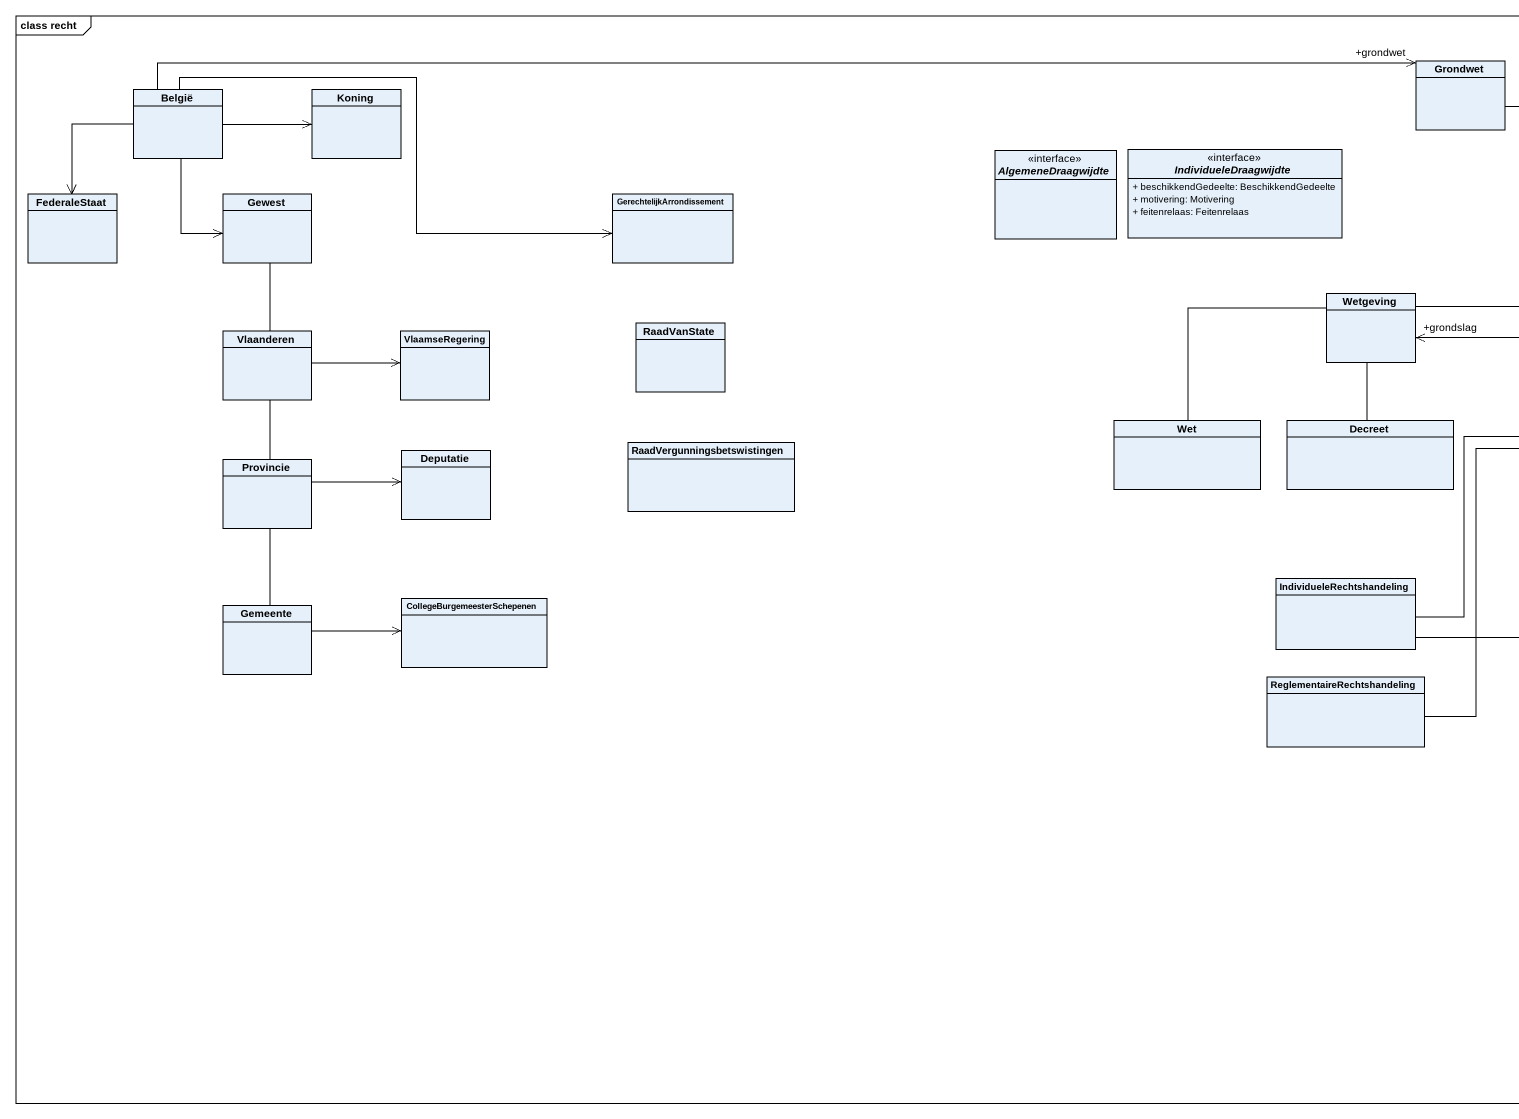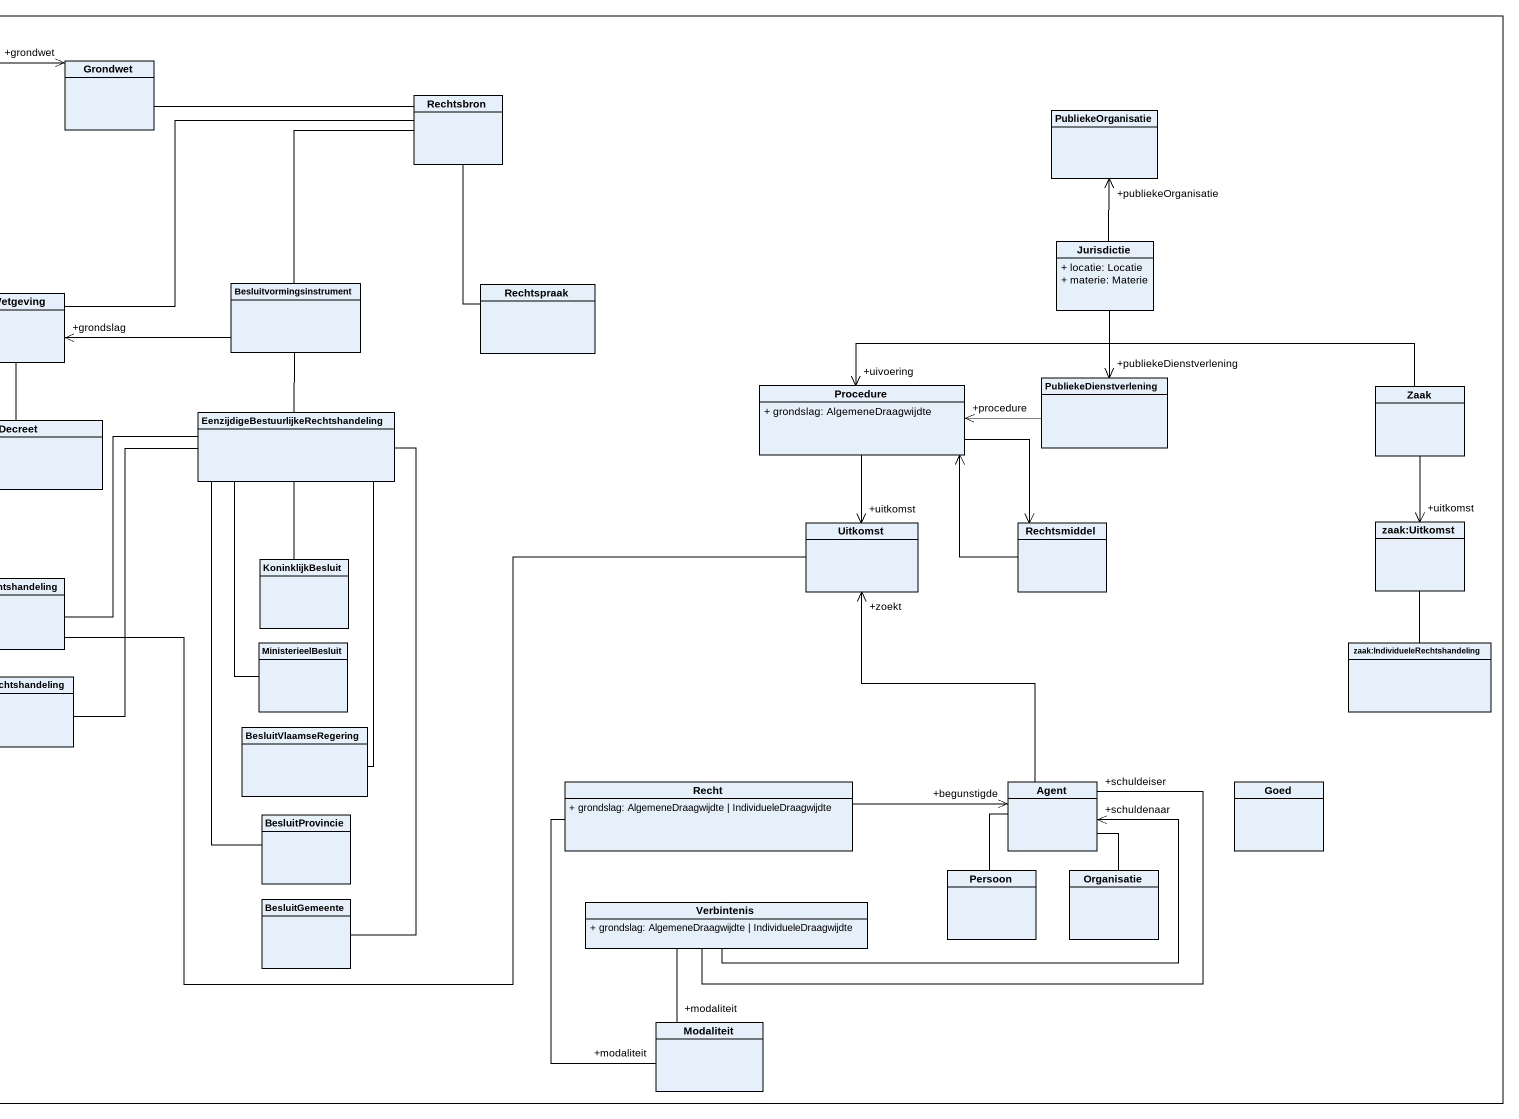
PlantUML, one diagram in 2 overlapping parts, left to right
@startuml
mainframe class recht
hide circle
hide empty members
skinparam classAttributeIconSize 0
class België
class Koning
class Grondwet
class Rechtsbron
class PubliekeOrganisatie
interface AlgemeneDraagwijdte
interface IndividueleDraagwijdte {
  + beschikkendGedeelte: BeschikkendGedeelte
  + motivering: Motivering
  + feitenrelaas: Feitenrelaas
}
class FederaleStaat
class Gewest
class GerechtelijkArrondissement
class Jurisdictie {
  + locatie: Locatie
  + materie: Materie
}
class RaadVanState
class Wetgeving
class Besluitvormingsinstrument
class Rechtspraak
class Vlaanderen
class VlaamseRegering
class "EenzijdigeBestuurlijkeRechtshandeling" as EenzijdigeBestuurlijkeRechts
class Procedure {
  + grondslag: AlgemeneDraagwijdte
}
class PubliekeDienstverlening
class Zaak
class Deputatie
class RaadVergunningsbetswistingen
class Wet
class Decreet
class Provincie
class Uitkomst
class Rechtsmiddel
class "zaak:Uitkomst" as zaak_Uitkomst
class IndividueleRechtshandeling
class KoninklijkBesluit
class Gemeente
class CollegeBurgemeesterSchepenen
class ReglementaireRechtshandeling
class MinisterieelBesluit
class "zaak:IndividueleRechtshandeling" as zaak_IndividueleRechtshandel
class BesluitVlaamseRegering
class BesluitProvincie
class Recht {
  + grondslag: AlgemeneDraagwijdte | IndividueleDraagwijdte
}
class "Agent" as Agent_
class Goed
class BesluitGemeente
class Verbintenis {
  + grondslag: AlgemeneDraagwijdte | IndividueleDraagwijdte
}
class Persoon
class Organisatie
class Modaliteit
België -right-> Koning
België -right-> "+grondwet" Grondwet
België --> FederaleStaat
België --> Gewest
België -right-> GerechtelijkArrondissement
Grondwet -right- Rechtsbron
Jurisdictie -up-> "+publiekeOrganisatie" PubliekeOrganisatie
Jurisdictie --> "+publiekeDienstverlening" PubliekeDienstverlening
Wetgeving -right- Rechtsbron
Besluitvormingsinstrument -up- Rechtsbron
Besluitvormingsinstrument -left-> "+grondslag" Wetgeving
Rechtspraak -up- Rechtsbron
Vlaanderen -up- Gewest
Vlaanderen -right-> VlaamseRegering
EenzijdigeBestuurlijkeRechts -up- Besluitvormingsinstrument
Procedure --> "+uitkomst" Uitkomst
Procedure --> Rechtsmiddel
PubliekeDienstverlening -left-> "+procedure" Procedure
Zaak -left-> "+uivoering" Procedure
Zaak --> "+uitkomst" zaak_Uitkomst
Wet -up- Wetgeving
Decreet -up- Wetgeving
Provincie -up- Vlaanderen
Provincie -right-> Deputatie
Uitkomst -left- IndividueleRechtshandeling
Rechtsmiddel -up-> Procedure
IndividueleRechtshandeling -right- EenzijdigeBestuurlijkeRechts
KoninklijkBesluit -up- EenzijdigeBestuurlijkeRechts
Gemeente -up- Provincie
Gemeente -right-> CollegeBurgemeesterSchepenen
ReglementaireRechtshandeling -up- EenzijdigeBestuurlijkeRechts
MinisterieelBesluit -up- EenzijdigeBestuurlijkeRechts
zaak_IndividueleRechtshandel -up- zaak_Uitkomst
BesluitVlaamseRegering -up- EenzijdigeBestuurlijkeRechts
BesluitProvincie -up- EenzijdigeBestuurlijkeRechts
Recht -right-> "+begunstigde" Agent_
Recht -- "+modaliteit" Modaliteit
Agent_ -up-> "+zoekt" Uitkomst
BesluitGemeente -up- EenzijdigeBestuurlijkeRechts
Verbintenis -right-> "+schuldenaar" Agent_
Verbintenis -right- "+schuldeiser" Agent_
Verbintenis -- "+modaliteit" Modaliteit
Persoon -up- Agent_
Organisatie -up- Agent_
@enduml
